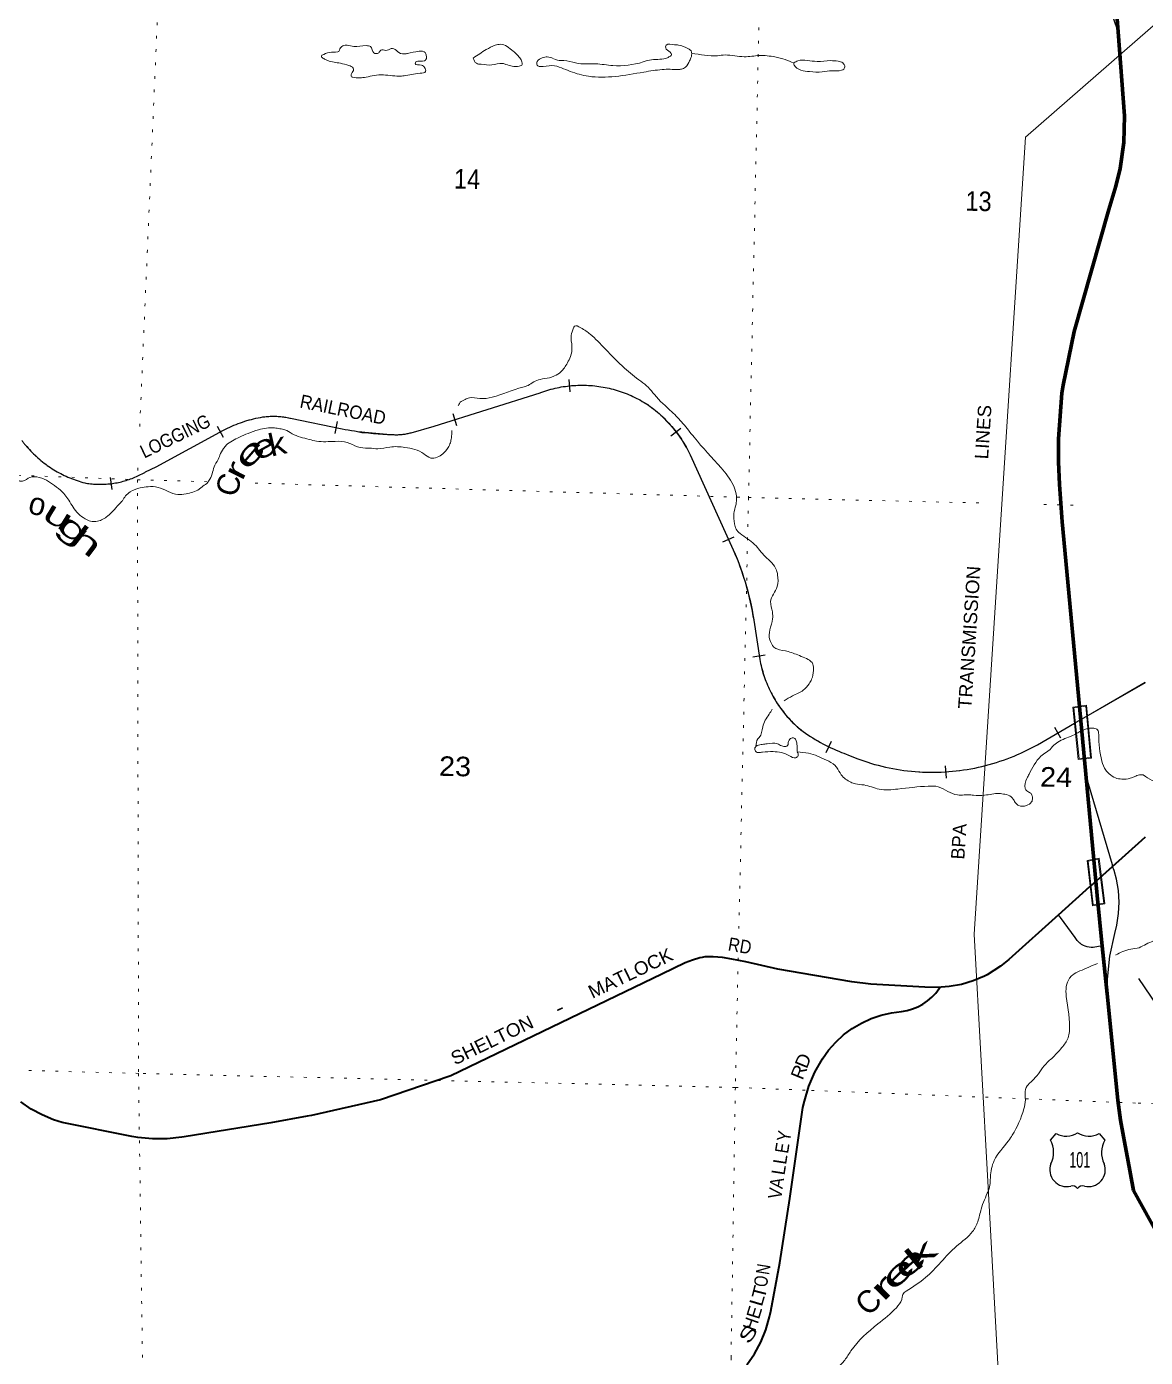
# Model space of a CAD drawing. Header units: feet. Extents: x -751810 to -497223, y -177792 to 12311.
# Drawn here: x -540783 to -530764, y -105492 to -93571 of the extents above; entities that cross this region are included whole.
import ezdxf
from ezdxf.enums import TextEntityAlignment as Align

# ---------------------------------------------------------------- set-up
doc = ezdxf.new("R2010")
doc.units = ezdxf.units.FT
doc.header["$LTSCALE"] = 80
doc.linetypes.add('DOTTED', pattern=[1.5, 0.3, -1.2])
for name, color, linetype, lineweight in [('16', 7, 'Continuous', 25), ('20', 7, 'Continuous', 70), ('21', 7, 'Continuous', 25), ('26', 7, 'Continuous', 40), ('29', 7, 'Continuous', 25), ('34', 7, 'Continuous', 25), ('39', 7, 'Continuous', 13), ('46', 7, 'Continuous', 13), ('57', 7, 'Continuous', 13), ('7', 7, 'DOTTED', 13)]:
    doc.layers.add(name, color=color, linetype=linetype, lineweight=lineweight)
doc.layers.add('27', color=7, linetype='Continuous')
doc.layers.add('41', color=7, linetype='Continuous')

msp = doc.modelspace()

# ---------------------------------------------------------------- linework, layer by layer
at = {"layer": '16'}
for p, q in [((-531614.87, -103545.45), (-531563.56, -103486.69)), ((-531371.8, -103480.72), (-531372.08, -103480.92)), ((-531179.71, -103486.6), (-531128.32, -103545.45))]:
    msp.add_line(p, q, dxfattribs=at)
for centre, radius, start, end in [((-531807.85, -103656.08), 222.05, 332.97043, 29.75871), ((-531472.48, -103329.03), 182.07, 239.97227, 303.45418), ((-531270.7, -103329.53), 181.52, 236.33975, 300.08743), ((-531270.71, -103329.03), 182.07, 236.54582, 236.59441), ((-530935.35, -103656.08), 222.05, 150.24129, 207.02957), ((-531468.66, -103810.98), 151.42, 159.09177, 283.81923), ((-531274.54, -103810.98), 151.42, 256.18077, 20.90823)]:
    msp.add_arc(centre, radius, start, end, dxfattribs=at)
for centre, major_axis, start_param, end_param in [((-531413.32, -104009.8), (-19.56, 51.67), 4.95877769, 6.28318531), ((-531329.87, -104009.8), (19.56, 51.67), 0, 1.32637542)]:
    msp.add_ellipse(centre, major_axis=major_axis, ratio=0.929097, start_param=start_param, end_param=end_param, dxfattribs=at)
at = {"layer": '20'}
msp.add_line((-531107.73, -102234.62), (-531151.24, -101807.66), dxfattribs=at)
for points in [[(-531007.09, -93616.99), (-531030.79, -93300.19), (-531034.32, -93237.28), (-531047.53, -93127.81)], [(-531299.05, -100266.47), (-531328.65, -99946.83), (-531508.19, -98008.36), (-531534.87, -97672.02), (-531541.65, -97469.14), (-531542.36, -97264.42), (-531511.58, -96854.74), (-531501.27, -96782.27), (-531403.07, -96301.76), (-531091.75, -95210.65), (-531028.34, -95000.5), (-530991.65, -94842.13), (-530958.81, -94607.98), (-530950.63, -94371.69), (-531007.09, -93616.99)], [(-531151.24, -101807.66), (-531197.27, -101355.89), (-531299.05, -100266.47)], [(-530870.88, -103997.38), (-530923.56, -103704.85), (-530946.06, -103594.97), (-530985.85, -103365.83), (-531010.56, -103188.26), (-531107.73, -102234.62)], [(-524738.82, -110037.16), (-524786.93, -109966.48), (-524964.37, -109756.84), (-525162.75, -109566.9), (-525379.9, -109398.74), (-525550.84, -109290.99), (-525575.75, -109275.29), (-525600.84, -109258.49), (-526649.7, -108556.16), (-527099.16, -108222.91), (-527708.93, -107682.78), (-527734.05, -107660.53), (-527758.93, -107636.28), (-527801.37, -107594.92), (-528356.4, -107012.93), (-529881.27, -105413.94), (-529992.22, -105299.06), (-530252.53, -104987.87), (-530273.39, -104962.93), (-530290.18, -104937.87), (-530637.83, -104419.13), (-530870.88, -103997.38)]]:
    msp.add_lwpolyline(points, dxfattribs=at)
at = {"layer": '21'}
for points in [[(-531007.09, -93616.99), (-531170.64, -93144.08), (-531203.39, -93064.6), (-531238.64, -92994.06), (-531264.09, -92952.92), (-531328.71, -92862.79), (-531495.14, -92690.38), (-531530.39, -92645.31), (-531549.49, -92613.48), (-531572, -92568.42), (-531589.13, -92519.92), (-531597.46, -92492.01), (-531604.79, -92455.27), (-531611.16, -92391.11), (-531606.78, -92207.05)], [(-531060.11, -101095.12), (-531059.13, -101080.16), (-531296.76, -100274.23), (-531299.05, -100266.47)], [(-531107.73, -102234.62), (-531106.98, -102202.8), (-531104.62, -102103.52), (-531082.39, -101897.45), (-531038.74, -101694.83), (-531019.94, -101619.01), (-531004.33, -101516.58), (-530999.52, -101413.09), (-531005.54, -101309.66), (-531022.35, -101207.42), (-531043.54, -101130.16), (-531060.11, -101095.12)], [(-531151.24, -101807.66), (-531184.1, -101812.71), (-531233.37, -101820.29), (-531250.03, -101820.3), (-531268.03, -101818.49), (-531285.74, -101814.81), (-531302.96, -101809.3), (-531319.52, -101802.03), (-531335.22, -101793.06), (-531349.91, -101782.49), (-531350.57, -101781.9), (-531375.6, -101757.04), (-531393.73, -101732.08), (-531524, -101552.78), (-531541.89, -101528.15)]]:
    msp.add_lwpolyline(points, dxfattribs=at)
at = {"layer": '26'}
for p, q in [((-531060.11, -101095.12), (-530797.5, -100858.93)), ((-531258.33, -101273.3), (-531060.11, -101095.12)), ((-531541.89, -101528.15), (-531260.6, -101275.32))]:
    msp.add_line(p, q, dxfattribs=at)
for points in [[(-530797.5, -100858.93), (-530762.73, -100830.05)], [(-531541.89, -101528.15), (-531986.98, -101928.2), (-532062.9, -101988.26), (-532180.2, -102065.26), (-532206.11, -102078), (-532307.44, -102119.77), (-532412.59, -102150.71), (-532520.4, -102170.5), (-532629.69, -102178.91), (-532739.25, -102175.85), (-533223.21, -102148.37), (-533394.61, -102129.42), (-534055.17, -102014.49), (-534343.28, -101947.94), (-534468.29, -101923.44), (-534551.33, -101908.91), (-534635.44, -101903.15), (-534683.53, -101904.56), (-534708.47, -101905.29), (-534733.53, -101910.14), (-534753.19, -101913.94), (-534820.31, -101933.07), (-534885.06, -101959.12), (-535094.83, -102058.62), (-536984.48, -102970.39), (-536993.05, -102973.68), (-537613.3, -103184.24), (-538232.54, -103325.41), (-538271.58, -103332.55), (-538596.68, -103391.86), (-539373.74, -103517.78), (-539394.76, -103520.1), (-539524.84, -103534.42), (-539655.71, -103535.06), (-539785.92, -103522.02), (-539841.58, -103512.2), (-540463.75, -103387.15), (-540542.02, -103362.91), (-540645.37, -103320.3), (-540743.7, -103267.12), (-540835.93, -103203.95)], [(-534334.08, -105559.11), (-534266.21, -105460.22), (-534209.04, -105354.77), (-534163.21, -105243.93), (-534129.22, -105128.91), (-534117.61, -105079.23), (-534037.52, -104644.68), (-533948.21, -104067.57), (-533831.43, -103254.88), (-533817.99, -103195.56), (-533777.51, -103063.9), (-533723.49, -102937.19), (-533656.52, -102816.82), (-533601.08, -102738.86), (-533537.8, -102667.13), (-533467.36, -102602.4), (-533390.55, -102545.39), (-533308.19, -102496.73), (-533221.21, -102456.94), (-533130.53, -102426.45), (-533037.17, -102405.62), (-532947.94, -102395.04), (-532897.77, -102385.69), (-532848.86, -102371.15), (-532801.73, -102351.57), (-532756.9, -102327.18), (-532714.88, -102298.23), (-532676.1, -102265.05), (-532641.01, -102228), (-532609.99, -102187.49), (-532604.13, -102178.75)]]:
    msp.add_lwpolyline(points, dxfattribs=at)
at = {"layer": '29'}
msp.add_lwpolyline([(-530826.48, -102098.46), (-530606.15, -102425.02), (-530541.43, -102543.17), (-530499.56, -102677.39), (-530445.54, -103148.45), (-530449.4, -103279.73), (-530606.92, -103777.45)], dxfattribs=at)
at = {"layer": '34'}
for p, q in [((-535915.91, -96843.38), (-535926.06, -96733.23)), ((-539021.19, -97251.03), (-539074.04, -97153.87)), ((-538021.29, -97216.18), (-537999.06, -97107.83)), ((-536931.22, -97146.19), (-536964.49, -97040.7)), ((-535012.82, -97235.64), (-534924.65, -97168.85)), ((-540016.76, -97718.86), (-540031.23, -97609.2)), ((-534548.04, -98185.97), (-534447.27, -98140.37)), ((-534278.42, -99216.93), (-534169.1, -99200.1)), ((-531399, -99809.89), (-530764.55, -99445.27)), ((-531521.14, -99945.03), (-531576.81, -99849.45)), ((-533622.34, -100072.31), (-533574.57, -99972.55)), ((-532545.3, -100303.62), (-532553, -100193.27))]:
    msp.add_line(p, q, dxfattribs=at)
at = {"layer": '34', "lineweight": 13}
for p, q in [((-538419.13, -97079.96), (-537957.27, -97174.7)), ((-537754.72, -97204.61), (-537524.21, -97225.64)), ((-534841.1, -97408.61), (-534456.52, -98258.44)), ((-534272.19, -98888.66), (-534218.19, -99239.43)), ((-531729.51, -100004.48), (-530767.66, -99444.24))]:
    msp.add_line(p, q, dxfattribs=at)
at = {"layer": '34'}
for points in [[(-539826.07, -97613.12), (-539813.11, -97607.79), (-539800.27, -97602.2), (-539787.46, -97596.36), (-539774.81, -97590.41), (-539762.26, -97584.11), (-539749.84, -97577.63), (-539737.48, -97570.98), (-539725.32, -97564.13), (-539717.54, -97559.57), (-539624.23, -97513.92), (-539020.59, -97185.59), (-539002.16, -97176.13), (-538983.61, -97167.14), (-538964.9, -97158.46), (-538945.98, -97149.95), (-538926.94, -97141.91), (-538907.85, -97134.23), (-538888.54, -97126.72), (-538869.11, -97119.68), (-538849.63, -97113), (-538829.88, -97106.59), (-538810.18, -97100.6), (-538790.37, -97094.83), (-538770.33, -97089.46), (-538750.34, -97084.52), (-538730.19, -97079.91), (-538710.05, -97075.56), (-538689.67, -97071.62), (-538669.4, -97068), (-538661.45, -97066.75), (-538649.65, -97065.27), (-538637.9, -97064.08), (-538626.12, -97063.09), (-538614.26, -97062.23), (-538602.43, -97061.64), (-538590.64, -97061.27), (-538578.77, -97061.01), (-538566.92, -97061.04), (-538555.11, -97061.28), (-538543.22, -97061.71), (-538531.44, -97062.36), (-538519.63, -97063.14), (-538507.79, -97064.2), (-538496.06, -97065.47), (-538484.3, -97066.94), (-538472.59, -97068.57), (-538460.85, -97070.45), (-538449.22, -97072.49), (-538437.55, -97074.8), (-538426.02, -97077.26), (-538418.89, -97078.89), (-537957.04, -97173.63), (-537929.64, -97179.33), (-537902.29, -97184.35), (-537874.82, -97188.92), (-537847.13, -97193.21), (-537819.47, -97196.83), (-537782.49, -97205.75), (-537745.51, -97207.12), (-537675.66, -97216.71), (-537552.38, -97226.29), (-537514.73, -97225.36), (-537505.4, -97225.95), (-537496.04, -97226.38), (-537486.63, -97226.71), (-537477.25, -97226.81), (-537467.91, -97226.76), (-537458.5, -97226.6), (-537449.13, -97226.22), (-537439.8, -97225.67), (-537430.4, -97224.97), (-537421.08, -97224.1), (-537411.76, -97223.12), (-537402.42, -97221.93), (-537393.18, -97220.57), (-537383.92, -97219.04), (-537374.7, -97217.41), (-537365.46, -97215.56), (-537356.32, -97213.59), (-537347.16, -97211.42), (-537340.6, -97209.77), (-537132.28, -97149.62), (-536185.23, -96850.91), (-536177.05, -96847.92), (-536159.29, -96841.61), (-536141.46, -96835.69), (-536123.55, -96829.99), (-536105.48, -96824.75), (-536087.34, -96819.74), (-536069.2, -96815.03), (-536050.91, -96810.63), (-536032.54, -96806.61), (-536014.03, -96802.9), (-535995.59, -96799.4), (-535976.98, -96796.37), (-535958.39, -96793.65), (-535939.72, -96791.15), (-535921.13, -96789.03), (-535902.3, -96787.3), (-535883.56, -96785.79)], [(-535883.56, -96785.79), (-535864.81, -96784.75), (-535846.06, -96783.85), (-535827.17, -96783.41), (-535808.42, -96783.27), (-535789.69, -96783.44), (-535770.78, -96783.92), (-535752.04, -96784.85), (-535733.3, -96785.93), (-535714.55, -96787.47), (-535695.73, -96789.24), (-535677.14, -96791.39), (-535658.48, -96793.93), (-535639.88, -96796.69), (-535621.29, -96799.75), (-535602.86, -96803.28), (-535584.35, -96807.02), (-535565.99, -96811.07), (-535547.71, -96815.52), (-535529.57, -96820.25), (-535511.44, -96825.3), (-535493.39, -96830.57), (-535475.48, -96836.31), (-535457.67, -96842.27), (-535439.92, -96848.61), (-535422.24, -96855.18), (-535404.8, -96862.13), (-535387.44, -96869.3), (-535370.22, -96876.79), (-535353.08, -96884.66), (-535336.17, -96892.75), (-535319.27, -96901.15), (-535302.66, -96909.84), (-535286.06, -96918.85), (-535269.76, -96928.16), (-535253.54, -96937.7), (-535237.55, -96947.47), (-535221.63, -96957.62), (-535215.26, -96961.86), (-535198.7, -96973.79), (-535182.52, -96986.03), (-535166.56, -96998.55), (-535150.63, -97011.33), (-535135.06, -97024.42), (-535119.79, -97037.73), (-535104.55, -97051.29), (-535089.69, -97065.18), (-535075.12, -97079.27), (-535060.67, -97093.71), (-535046.6, -97108.32), (-535032.68, -97123.1), (-535019.01, -97138.27), (-535005.74, -97153.58), (-534992.68, -97169.18), (-534979.85, -97184.91), (-534967.28, -97201), (-534955.04, -97217.16), (-534943.07, -97233.7), (-534931.43, -97250.29), (-534919.99, -97267.17), (-534908.94, -97284.19), (-534898.19, -97301.44), (-534887.67, -97318.8), (-534877.51, -97336.47), (-534867.59, -97354.28), (-534858.05, -97372.23), (-534848.75, -97390.29), (-534840.1, -97408.15), (-534455.51, -98258), (-534438.05, -98298.09), (-534421.61, -98338.35), (-534405.86, -98378.9), (-534390.46, -98419.89), (-534376.08, -98461.06), (-534362.48, -98502.31), (-534349.24, -98543.97), (-534337.02, -98585.83), (-534325.57, -98627.75), (-534314.72, -98670.21), (-534304.75, -98712.51), (-534295.24, -98755.01), (-534286.64, -98797.92), (-534278.93, -98840.68), (-534271.91, -98883.71), (-534271.1, -98888.49), (-534217.1, -99239.25), (-534213.73, -99257.58), (-534209.95, -99275.73), (-534205.85, -99293.85), (-534201.53, -99312.02), (-534196.81, -99330), (-534191.79, -99347.83), (-534186.54, -99365.73), (-534180.9, -99383.44), (-534174.96, -99401), (-534168.67, -99418.61), (-534162.12, -99435.95), (-534155.35, -99453.25), (-534148.17, -99470.47), (-534140.71, -99487.43), (-534132.93, -99504.34)], [(-540792.05, -97320.06), (-540780.69, -97333.77), (-540769.05, -97347.17), (-540757.22, -97360.29), (-540745.17, -97373.39), (-540732.87, -97386.15), (-540720.36, -97398.65), (-540707.56, -97411.06), (-540694.63, -97423.13), (-540681.53, -97435.06), (-540668.12, -97446.76), (-540654.58, -97458.12), (-540640.78, -97469.3), (-540626.88, -97480.26), (-540612.67, -97490.99), (-540598.4, -97501.44), (-540583.81, -97511.64), (-540569.18, -97521.56), (-540554.29, -97531.3), (-540539.29, -97540.7), (-540524.09, -97549.83), (-540508.8, -97558.76), (-540493.25, -97567.37), (-540477.58, -97575.77), (-540461.79, -97583.83), (-540445.9, -97591.69), (-540429.81, -97599.14), (-540413.6, -97606.39), (-540397.35, -97613.36), (-540380.93, -97620.06), (-540364.37, -97626.41), (-540347.62, -97632.52), (-540330.92, -97638.39), (-540314.02, -97643.86), (-540297.07, -97649.04), (-540280.02, -97654.02), (-540262.98, -97658.63), (-540252.5, -97661.28), (-540238.65, -97663.41), (-540224.79, -97665.2), (-540210.89, -97666.77), (-540196.89, -97668.19), (-540182.91, -97669.28), (-540168.97, -97670.12), (-540154.93, -97670.81), (-540140.93, -97671.18), (-540126.95, -97671.28), (-540112.87, -97671.18), (-540098.9, -97670.8), (-540084.91, -97670.27), (-540070.87, -97669.41), (-540056.95, -97668.3), (-540043, -97666.94), (-540029.09, -97665.42), (-540015.14, -97663.58), (-540001.32, -97661.55), (-539987.45, -97659.21), (-539973.7, -97656.68), (-539959.92, -97653.92), (-539946.27, -97650.89), (-539932.66, -97647.62), (-539919.1, -97644.16), (-539905.57, -97640.39), (-539892.09, -97636.43), (-539878.72, -97632.22), (-539865.42, -97627.83), (-539852.23, -97623.11), (-539839.09, -97618.21), (-539826.07, -97613.12)], [(-534132.93, -99504.34), (-534124.97, -99521.1), (-534116.58, -99537.79), (-534108.02, -99554.24), (-534099.04, -99570.6), (-534089.89, -99586.71), (-534080.42, -99602.78), (-534070.68, -99618.57), (-534060.64, -99634.21), (-534050.41, -99649.71), (-534039.79, -99665.02), (-534028.96, -99680.19), (-534017.86, -99695.09), (-534006.57, -99709.86), (-533994.89, -99724.33), (-533983.03, -99738.68), (-533971, -99752.76), (-533958.66, -99766.69), (-533946.05, -99780.35), (-533933.14, -99793.85), (-533920.18, -99807.13), (-533906.82, -99820.11), (-533893.3, -99832.85), (-533879.57, -99845.46), (-533870.78, -99853.23), (-533850.08, -99869.28), (-533829.1, -99884.78), (-533807.84, -99899.95), (-533786.29, -99914.95), (-533764.48, -99929.39), (-533742.5, -99943.39), (-533720.22, -99957.25), (-533697.7, -99970.54), (-533675.02, -99983.39), (-533651.94, -99995.97), (-533628.81, -100008.03), (-533605.51, -100019.84), (-533581.83, -100031.17), (-533558.12, -100041.97), (-533534.11, -100052.42), (-533510.05, -100062.54), (-533485.62, -100072.18), (-533465.56, -100079.76), (-533408.61, -100102.45), (-533338.28, -100128.84), (-533267.78, -100153.89), (-533209.33, -100173.84), (-533189.02, -100179.63), (-533156.78, -100188.35), (-533124.13, -100196.64), (-533091.53, -100204.06), (-533058.84, -100211.22), (-533025.95, -100217.59), (-532992.81, -100223.61), (-532959.88, -100228.87), (-532926.64, -100233.51), (-532893.42, -100237.72), (-532860.06, -100241.41), (-532826.73, -100244.24), (-532793.16, -100246.72), (-532759.71, -100248.6), (-532726.22, -100249.79), (-532692.82, -100250.38), (-532659.29, -100250.44), (-532625.78, -100250.09), (-532592.31, -100248.87), (-532558.86, -100247.22), (-532525.36, -100244.88), (-532491.89, -100242.12), (-532458.62, -100238.59), (-532425.36, -100234.63), (-532392.24, -100230.08), (-532359.05, -100224.83), (-532326.14, -100219.08), (-532293.09, -100212.82), (-532260.42, -100205.88), (-532227.61, -100198.42), (-532195.17, -100190.29), (-532162.74, -100181.72), (-532130.6, -100172.66), (-532098.42, -100162.92), (-532066.6, -100152.49), (-532034.98, -100141.74), (-532003.3, -100130.29), (-531972.07, -100118.43), (-531940.97, -100105.99), (-531910.06, -100092.78), (-531879.52, -100079.32), (-531849.09, -100065.27), (-531818.86, -100050.46), (-531789, -100035.4), (-531759.42, -100019.85), (-531730.05, -100003.53), (-531398.92, -99810.66)]]:
    msp.add_lwpolyline(points, dxfattribs=at)
at = {"layer": '34', "lineweight": 13}
for points in [[(-537340.32, -97210.83), (-537131.97, -97150.67), (-536184.88, -96851.95)], [(-539717.02, -97560.53), (-539623.73, -97514.89), (-539020.08, -97186.56)]]:
    msp.add_lwpolyline(points, dxfattribs=at)
for centre, radius, start, end in [((-535809.43, -97860.85), 1076.5, 56.5401, 110.41214), ((-535891.26, -97910.93), 1164.11, 25.56349, 54.53861), ((-538473.89, -98235.6), 1182.72, 99.11751, 117.50409), ((-538573.56, -97739.61), 677.49, 76.82385, 97.44103), ((-537622.82, -95610.6), 1599.46, 257.93024, 265.26969), ((-537474.85, -96689.34), 538.56, 264.74165, 284.46586), ((-540006.58, -96675.09), 1017.47, 216.39121, 256.00046), ((-540126.13, -96868.23), 804.14, 260.94267, 300.58092), ((-536740.19, -99268.44), 2497.05, 8.74829, 23.85854), ((-533168.13, -99052.22), 1066.62, 190.10856, 228.7432), ((-532945.71, -98674.13), 1499.77, 231.88238, 249.70316), ((-532672.13, -98330.43), 1921.18, 253.75239, 299.38302), ((-531854.78, -96089.11), 4304.56, 248.01924, 251.65404)]:
    msp.add_arc(centre, radius, start, end, dxfattribs=at)
at = {"layer": '39'}
msp.add_line((-531028.25, -101886.95), (-531029.84, -101887.75), dxfattribs=at)
for points in [[(-538139.66, -93827.52), (-538072.74, -93802.83), (-537996.18, -93796.45), (-537986.04, -93792.65), (-537977.51, -93770.71), (-537950.75, -93743.15), (-537912.42, -93737.94), (-537854.35, -93749.26), (-537741.57, -93741.65), (-537703.56, -93750.51), (-537674.62, -93805.42), (-537630.4, -93806.38), (-537611.77, -93782.66), (-537589.57, -93779.12), (-537565.54, -93783.66), (-537518.95, -93768.58), (-537494.82, -93769.11), (-537449.36, -93804.27), (-537383.2, -93813.75), (-537373.11, -93811.95), (-537268.09, -93792.11), (-537214.05, -93803.34), (-537204.58, -93829.68), (-537201.01, -93849.86), (-537219.73, -93877.6), (-537296.38, -93888.01), (-537302.72, -93901.94), (-537246.76, -93917.23), (-537219.06, -93937.94), (-537209.82, -93974.33), (-537258.42, -93989.36), (-537403.73, -94012.35), (-537425.89, -94013.88), (-537588.56, -94004.32), (-537671.11, -94008.56), (-537741.82, -94023.12), (-537862.52, -94024.52), (-537874.49, -94020.24), (-537873.9, -93994.12), (-537854.91, -93954.32), (-537858.71, -93944.18), (-537898.37, -93919.2), (-537972.34, -93899.5), (-538086.42, -93874.91), (-538114.29, -93862.25)], [(-536784.79, -93852.85), (-536666.46, -93777), (-536587.17, -93738.51), (-536538.7, -93729.5), (-536427.44, -93790.22), (-536360.63, -93860.02), (-536345.4, -93898.55), (-536345.67, -93910.61), (-536372.16, -93926.12), (-536490.44, -93909.49), (-536520.41, -93900.8), (-536617.25, -93914.78), (-536711.63, -93908.72), (-536755.67, -93899.72), (-536784.79, -93852.85)], [(-536066.93, -93856.33), (-536120.94, -93843.1), (-536165.34, -93850.18), (-536210.32, -93883.39), (-536211.08, -93917.55), (-536185.18, -93928.16), (-536078.42, -93920.42), (-535994.4, -93940.34), (-535914.67, -93972.22), (-535750.75, -94015.98), (-535513.47, -94017.1), (-535255.2, -93978.47), (-535091.8, -93955.87), (-535021.36, -93953.37), (-534948.99, -93954.94), (-534918.75, -93951.57), (-534882.17, -93934.27), (-534846.74, -93878.74), (-534838.3, -93860.83), (-534827.21, -93814.83), (-534832.66, -93788.57), (-534856.38, -93769.97), (-534946.11, -93735.85), (-534982.25, -93733.06), (-535054.74, -93737.52), (-535061.09, -93751.46), (-535055.51, -93771.68), (-535010.17, -93812.88), (-535008.39, -93822.97), (-535030.95, -93842.59), (-535045.2, -93850.32), (-535186.35, -93867.37), (-535263.23, -93887.82), (-535533.43, -93920.16), (-535687.93, -93904.75), (-535770.39, -93904.98), (-535866.74, -93896.86), (-535972.82, -93874.46), (-535999, -93875.9), (-536060.95, -93858.47)], [(-534826.84, -93808.12), (-534596.33, -93831.89), (-534527.81, -93825.34), (-534357.22, -93841.1), (-534220.22, -93829.99), (-534081.75, -93843.04), (-533989.78, -93867.15), (-533914.03, -93896.94)], [(-538139.66, -93827.52), (-538141.25, -93843.39), (-538131.84, -93852.8), (-538114.29, -93862.25)], [(-533913.99, -93894.93), (-533875.39, -93877.67), (-533704.58, -93883.38), (-533583.75, -93875.95), (-533515.5, -93881.44), (-533473.6, -93896.43), (-533456.28, -93930.98), (-533464.77, -93950.9), (-533485.14, -93962.52), (-533569.69, -93966.72), (-533658.41, -93976.87), (-533770.97, -93974.43), (-533849.09, -93960.67), (-533908.45, -93917.16), (-533914.03, -93896.94)], [(-539168.53, -97663.48), (-539215.53, -97696.64), (-539238.04, -97714.25), (-539355.61, -97755.93), (-539428.16, -97762.4), (-539605.7, -97698.24), (-539696.07, -97692.26), (-539766.69, -97702.79), (-539855.98, -97739.06), (-539896.99, -97774.36), (-539926.12, -97817.96), (-539940.55, -97833.73), (-540057.91, -97955.85), (-540147.43, -98002.16), (-540211.75, -98000.77), (-540259.54, -97979.63), (-540320.86, -97934.07), (-540406.66, -97813.58), (-540481.06, -97723.51), (-540550.25, -97669.74), (-540625.64, -97623.87), (-540671.56, -97608.8), (-540754.02, -97609.03), (-540819.1, -97641.8), (-540851.22, -97639.09), (-540867.07, -97628.69), (-540986.91, -97591.92), (-541149.64, -97584.37), (-541244.25, -97588.35), (-541457.85, -97607.85), (-541485.86, -97601.22), (-541513.46, -97576.49), (-541574.47, -97516.86), (-541609.44, -97461.82), (-541622.47, -97415.3), (-541598.79, -97345.44), (-541555.37, -97292.1), (-541486.17, -97255.39), (-541425.65, -97246.65), (-541359.36, -97250.1), (-541335.29, -97252.63), (-541192.89, -97269.79), (-541114.13, -97255.41), (-541079.51, -97236.06), (-541042.53, -97200.67), (-541050.69, -97116.05), (-541085.61, -97058.99), (-541152.47, -96991.2), (-541280.83, -96795.4), (-541482.45, -96495.91), (-541566.09, -96380.63), (-541706.25, -96172.66), (-541875.4, -95954.18), (-541938.91, -95916.61), (-542079.89, -96016.1), (-542112.23, -96023.44), (-542128.27, -96021.08), (-542184.37, -96011.82), (-542216.71, -96019.16), (-542255.62, -96050.49), (-542299.13, -96107.85), (-542329.69, -96125.29), (-542362.16, -96138.66), (-542420.5, -96139.4), (-542506.08, -96099.35), (-542543.15, -96048.28), (-542547.92, -95991.88), (-542541.22, -95961.87), (-542518.3, -95926.18), (-542409.61, -95832.03), (-542393.04, -95810.27), (-542361.31, -95740.59), (-542350.89, -95634.25), (-542364.68, -95531.42), (-542381.7, -95482.79), (-542449.8, -95380.79), (-542501.12, -95337.46), (-542530.96, -95322.74), (-542688.68, -95271.07), (-542852.96, -95243.38), (-542979.51, -95236.62), (-543078.27, -95246.55), (-543153.22, -95271.06), (-543163.32, -95272.85), (-543196.42, -95314.35), (-543225.79, -95458.48), (-543252.9, -95502.12), (-543297.71, -95527.29), (-543319.91, -95530.83), (-543430.55, -95532.45), (-543573.71, -95549.46), (-543841.79, -95756.77), (-544250.18, -96033.42), (-544367, -96131.42), (-544492.35, -96251.35), (-544535.82, -96306.7), (-544574.56, -96420.46)], [(-533998.72, -99612.18), (-533924.06, -99566.47), (-533828.42, -99516.27), (-533774.81, -99457.12), (-533753.81, -99417.36), (-533735.98, -99339.33), (-533742.72, -99280.88), (-533845.76, -99212.3), (-533963.46, -99169.54), (-534065.48, -99145.22), (-534097.19, -99124.42), (-534102.99, -99114.24), (-534128.05, -99065.45), (-534103.73, -98876.98), (-534104.34, -98814.64), (-534120.37, -98721.81), (-534061.04, -98586.38), (-534058.7, -98481.88), (-534067.85, -98441.47), (-534110.59, -98374.2), (-534169.68, -98318.63), (-534263.78, -98210.03), (-534394.29, -98110.7), (-534429.62, -98071.74), (-534444.67, -98025.17), (-534448.63, -97932.6), (-534432.86, -97856.54), (-534428.43, -97838.54), (-534457, -97677.07), (-534564.19, -97523.96), (-534805.95, -97249.81), (-534905.41, -97125.48), (-535005.45, -97021.82), (-535160.88, -96867.66), (-535215.72, -96802.13), (-535282.9, -96748.4), (-535429.08, -96630.64), (-535600.23, -96460.05), (-535736, -96326.43), (-535821.18, -96268.29), (-535877.19, -96255.01), (-535885.59, -96270.91), (-535907.17, -96336.79), (-535899.41, -96439.5), (-535913.4, -96525.65), (-535940.84, -96583.36), (-535998.96, -96664.53), (-536056.05, -96699.49), (-536100.67, -96716.62), (-536183.44, -96730.91), (-536242.27, -96753.76), (-536291.23, -96784.87), (-536339.83, -96799.9), (-536613.35, -96890.48), (-536724.21, -96902.15), (-536818.6, -96896.09), (-536857.15, -96911.34), (-536869.34, -96917.1), (-536891.72, -96928.68), (-536918.67, -96968.63)], [(-536974.36, -97190.21), (-536979.44, -97254.5), (-536988.47, -97298.54), (-537009.56, -97342.31), (-537057.09, -97399.59), (-537106.01, -97428.69), (-537164.48, -97435.46), (-537225.98, -97397.94), (-537395.62, -97339.98), (-537530.3, -97337.07), (-537639.25, -97352.8), (-537711.52, -97347.21), (-537725.59, -97346.91), (-537819.84, -97334.81), (-537911.49, -97296.64), (-538019.85, -97286.25), (-538186.73, -97284.65), (-538252.75, -97269.14), (-538406.45, -97217.56), (-538470.01, -97182), (-538516.06, -97172.96), (-538562.15, -97165.93), (-538707.33, -97182.89), (-538800.55, -97215.05), (-538877.74, -97249.57), (-538995.99, -97321.4), (-539020.78, -97351.02), (-539052.28, -97410.66), (-539060.81, -97432.59), (-539096.51, -97500.17), (-539141.5, -97623.85), (-539168.53, -97663.48)], [(-534253.08, -100018.38), (-534234.32, -99951.81), (-534221.95, -99938), (-534191.7, -99844.16), (-534134.87, -99730.79), (-534105.32, -99686.35)], [(-530879.65, -100296.78), (-530899.86, -100303.51), (-530976.46, -100311.9), (-531032.52, -100300.63), (-531090, -100263.2), (-531117.47, -100232.45), (-531153.87, -100151.24), (-531182.69, -99911.36), (-531191.85, -99870.95), (-531225.7, -99856.14), (-531389.48, -99908.45)], [(-533882.93, -100065.98), (-533885.43, -99997.57), (-533894.67, -99961.18), (-533904.41, -99946.89), (-533926.43, -99942.39), (-533955.02, -99961.88), (-533961.36, -99975.82), (-533968.16, -100009.85), (-533984.46, -100019.55), (-534020.55, -100014.75), (-534060.35, -99995.79), (-534150.85, -99995.84), (-534195.2, -100000.91), (-534239.69, -100012.01), (-534251.93, -100019.79), (-534262.61, -100047.7), (-534241.04, -100072.3), (-534210.89, -100072.95), (-534194.76, -100071.29), (-534098.1, -100065.34), (-533952.13, -100102.68), (-533896.21, -100119.98), (-533873.69, -100102.37), (-533882.72, -100068.93)], [(-531389.48, -99908.45), (-531401.97, -99914.65), (-531533.97, -99972.1), (-531585.07, -100009.2), (-531630.37, -100056.47), (-531650.79, -100070.1), (-531699.88, -100107.24), (-531806.03, -100267.79), (-531824.97, -100305.58), (-531841.07, -100395.71), (-531825.48, -100418.16), (-531793.72, -100436.95), (-531778.18, -100461.41), (-531774.65, -100483.6), (-531783.41, -100515.58), (-531830.41, -100548.74), (-531898.79, -100549.27), (-531924.48, -100528.61), (-531945.87, -100495.98), (-531965.39, -100469.42), (-532023.23, -100448.06), (-532073.34, -100440.94), (-532204.4, -100456.2), (-532304.95, -100456.03), (-532329.03, -100453.5), (-532447.66, -100452.94), (-532533.47, -100422.93), (-532619, -100380.87), (-532709.36, -100374.89), (-532981.44, -100401.17), (-533148.36, -100401.57), (-533284.28, -100364.45), (-533360.49, -100354.75), (-533402.38, -100339.77), (-533487.38, -100273.59), (-533530.12, -100206.32), (-533543.83, -100189.94), (-533621.19, -100142.02), (-533780.69, -100080.26), (-533882.98, -100067.99)], [(-530879.65, -100296.78), (-530850.73, -100285.44), (-530828.8, -100277.36), (-530808.03, -100273.9), (-530783.85, -100273.7)], [(-530408.42, -100287.98), (-530455.62, -100556.14), (-530468.49, -100777.03), (-530475.89, -100821.05), (-530517.14, -100853.96), (-530645.16, -100896.25), (-530659.6, -100907.87), (-530667.56, -100969.98), (-530651.82, -101111.29), (-530632.61, -101335.18), (-530608.93, -101545.12), (-530604.13, -101649.89), (-530611.28, -101685.87), (-530634.69, -101727.39), (-530681.9, -101758.1), (-530692.08, -101761.81), (-530820.09, -101824.08)], [(-530599.8, -100341.95), (-530703.85, -100323.11), (-530783.85, -100273.7)], [(-530820.09, -101824.08), (-530966.72, -101856.21), (-531028.25, -101886.95)], [(-531194.39, -101962.64), (-531350.71, -102030.86), (-531417.89, -102067.6), (-531442.64, -102095.21), (-531472.45, -102168.96), (-531472.46, -102259.43), (-531445.29, -102573.67), (-531456.6, -102629.72), (-531512.84, -102716.96), (-531603.49, -102813.52), (-531642.49, -102848.86), (-531750.11, -102985.26), (-531801.52, -103036.42), (-531811.8, -103046.25), (-531841.38, -103109.95), (-531839.06, -103186.4), (-531852.92, -103266.52), (-531956.71, -103501.52), (-531989.99, -103551.06), (-532118.66, -103729.22), (-532152.13, -103877.28), (-532166.75, -103991.56), (-532170.87, -104001.91)], [(-532170.87, -104001.91), (-532234.93, -104162.99), (-532265.63, -104276.93), (-532311.83, -104364.39), (-532455.54, -104495.98), (-532733.32, -104777.48), (-532905.94, -104899.53), (-532935.77, -104927.9), (-532942.48, -104957.92), (-532946.86, -104973.91), (-532994.75, -105047.26), (-533160.88, -105192.44), (-533401.58, -105434.52), (-533428.66, -105476.16), (-533488.7, -105553.27), (-533546.01, -105598.27), (-533613.06, -105628.99), (-533673.95, -105653.81), (-533704.64, -105677.27), (-533758.61, -105752.5), (-533819.46, -105865.78), (-533935.88, -106036.17), (-533972.6, -106059.5), (-534011.06, -106070.73), (-534021.2, -106074.53), (-534057.65, -106085.8), (-534153.34, -106138.02), (-534198.46, -106177.25), (-534239.91, -106232.65), (-534388.5, -106402.34), (-534505.54, -106510.38), (-534697.27, -106630.88), (-534731.58, -106636.17), (-534801.48, -106614.55), (-534870, -106621.11), (-534938.84, -106641.73), (-534995.12, -106640.51), (-535011.11, -106636.15), (-535064.8, -106608.85), (-535235.12, -106671.51), (-535278.14, -106706.76), (-535355.46, -106656.84), (-535385.43, -106648.14), (-535490.85, -106686.07), (-535618.6, -106733.57), (-535652.82, -106734.84), (-535701.78, -106765.95), (-535835.6, -106724.85), (-535910.11, -106729.26), (-535987.91, -106701.44), (-536110.3, -106688.74), (-536158.68, -106693.72), (-536186, -106689.52)]]:
    msp.add_spline(points, degree=3, dxfattribs=at)
at = {"layer": '46'}
msp.add_line((-530625.5, -93505.15), (-531066.49, -93889.42), dxfattribs=at)
for points in [[(-531066.49, -93889.42), (-531837.4, -94561.17), (-532104.45, -98683.05), (-532296.56, -101700.74), (-532172.17, -103971.67)], [(-532172.17, -103971.67), (-531440.95, -117321.15), (-531200.87, -117824.14)]]:
    msp.add_lwpolyline(points, dxfattribs=at)
at = {"layer": '57'}
for p, q in [((-531365.49, -100137.56), (-531413.66, -99666.57)), ((-531285.5, -101040.89), (-531179.73, -101020.36)), ((-531179.73, -101020.36), (-531126.91, -101430.53))]:
    msp.add_line(p, q, dxfattribs=at)
for points in [[(-531413.66, -99666.57), (-531291.65, -99650.38), (-531247.68, -100125.03), (-531365.49, -100137.56)], [(-531126.91, -101430.53), (-531238.09, -101446.46), (-531285.5, -101040.89)]]:
    msp.add_lwpolyline(points, dxfattribs=at)
for points in [[(-531298.84, -99659.4), (-531404.91, -99673.48), (-531358.35, -100128.75), (-531256.37, -100117.9)], [(-531276.69, -101047.33), (-531186.57, -101029.84), (-531135.85, -101423.73), (-531231.09, -101437.38)]]:
    msp.add_lwpolyline(points, close=True, dxfattribs=at)
at = {"layer": '7'}
for p, q in [((-539561.97, -92335.15), (-539773.96, -97238.75)), ((-534202.22, -92498.55), (-534318.39, -97788.76)), ((-539786.26, -97523.35), (-539790.87, -97630)), ((-538737.59, -97660.56), (-534318.39, -97788.76)), ((-534318.39, -97788.76), (-534404.69, -101651.08)), ((-534318.39, -97788.76), (-532219.89, -97839.22)), ((-531674.65, -97852.33), (-531336.15, -97860.47)), ((-534410.56, -101913.99), (-534436.48, -103073.95)), ((-533810.36, -103098.42), (-534436.48, -103073.95)), ((-530852.56, -103214.02), (-533810.36, -103098.42)), ((-530205.87, -103237.2), (-530852.56, -103214.02))]:
    msp.add_line(p, q, dxfattribs=at)
for points in [[(-541578.3, -97563.8), (-539790.87, -97630), (-539136.7, -97648.98)], [(-539790.87, -97630), (-539780.98, -102948.12), (-539705.5, -108480.78)], [(-534436.48, -103073.95), (-539780.98, -102948.12), (-545171.45, -102809.24), (-550555.23, -102730.81), (-555931.67, -102503.77), (-560343.07, -102908.25), (-562084.91, -102951.81)], [(-534436.48, -103073.95), (-534474.72, -105492.54), (-534481.69, -105933.65)]]:
    msp.add_lwpolyline(points, dxfattribs=at)

# ---------------------------------------------------------------- texts
at = {"layer": '16', "width": 0.6}
msp.add_text('101', height=140, dxfattribs=at).set_placement((-531352.01, -103792.49), align=Align.CENTER)
at = {"layer": '27'}
for s, rotation, width, p in [('RD', 350.13, 0.9, (-534508.35, -101846.17)), ('MATLOCK', 25.758, 1.05, (-535716.5, -102281.31)), ('-', 25.758, 1.4, (-536020.64, -102430.37)), ('SHELTON', 25.758, 1.05, (-536947.44, -102877.09)), ('R', 67.892, 1.05, (-533834.59, -103014.12)), ('D', 67.892, 1.05, (-533797.17, -102912.75)), ('Y', 81.045, 0.9, (-533947.78, -103566.84)), ('E', 81.045, 0.85, (-533964.75, -103670.28)), ('A', 81.045, 0.9, (-534014.32, -103986.05)), ('V', 81.045, 0.9, (-534026.34, -104080.18)), ('N', 81.045, 0.8, (-534135.06, -104757.1)), ('O', 81.045, 0.8, (-534154.75, -104868.1)), ('T', 75.848, 1.15, (-534175.21, -104977.24)), ('L', 73.897, 1.15, (-534199.3, -105043.24)), ('H', 70.628, 0.95, (-534260.15, -105264.98)), ('S', 55.244, 1.5, (-534318.39, -105382.13))]:
    msp.add_text(s, height=120, rotation=rotation, dxfattribs=dict(at, width=width)).set_placement(p)
for s, rotation, p in [('L', 81.045, (-533982.33, -103770.08)), ('L', 81.045, (-533996.52, -103864.96)), ('E', 72.897, (-534225.58, -105157.25))]:
    msp.add_text(s, height=120, rotation=rotation, dxfattribs=at).set_placement(p)
at = {"layer": '34'}
for s, rotation, width, p in [('RAILROAD', 348.408, 0.95, (-538343.83, -96982.44)), ('LOGGING', 26.069, 0.9, (-539728.94, -97441.41))]:
    msp.add_text(s, height=120, rotation=rotation, dxfattribs=dict(at, width=width)).set_placement(p)
at = {"layer": '41'}
for s, rotation, width, p in [('e', 48.96, 1.85, (-538804.15, -97557.88)), ('e', 28.617, 1.45, (-538710.04, -97468.79)), ('k', 12.382, 1.15, (-538593.05, -97423.82)), ('r', 63.116, 1.55, (-538854.43, -97649.84)), ('u', 328.576, 1.7, (-540656.88, -97971.95)), ('g', 322.214, 1.85, (-540530.3, -98063.93)), ('h', 322.973, 1.8, (-540414.39, -98180.88)), ('e', 42.632, 1.95, (-532918.48, -104812.62)), ('k', 38.842, 2, (-532820.41, -104728.22)), ('e', 45.098, 2.05, (-533021.64, -104909.68)), ('r', 45.174, 2.25, (-533117.04, -105005.76))]:
    msp.add_text(s, height=200, rotation=rotation, dxfattribs=dict(at, width=width)).set_placement(p)
for s, rotation, p in [('C', 74.277, (-538905.79, -97794.67)), ('o', 346.842, (-540779.97, -97927.64)), ('C', 43.958, (-533246.55, -105131.53))]:
    msp.add_text(s, height=200, rotation=rotation, dxfattribs=at).set_placement(p)
at = {"layer": '46', "width": 1.05}
for s, rotation, p in [('LINES', 86.293, (-532173.3, -97449.48)), ('TRANSMISSION', 86.358, (-532322.62, -99686.31))]:
    msp.add_text(s, height=120, rotation=rotation, dxfattribs=at).set_placement(p)
at = {"layer": '46'}
msp.add_text('BPA', height=120, rotation=86.358, dxfattribs=at).set_placement((-532386.2, -101034.5))
at = {"layer": '7'}
for s, width, p in [('14', 0.9, (-536957.7, -95021.25)), ('13', 0.9, (-532377.44, -95219.9)), ('23', 1.1, (-537091.34, -100281.82)), ('24', 1.1, (-531708.84, -100377.79))]:
    msp.add_text(s, height=175, rotation=358.759, dxfattribs=dict(at, width=width)).set_placement(p)

doc.saveas('drawing.dxf')
